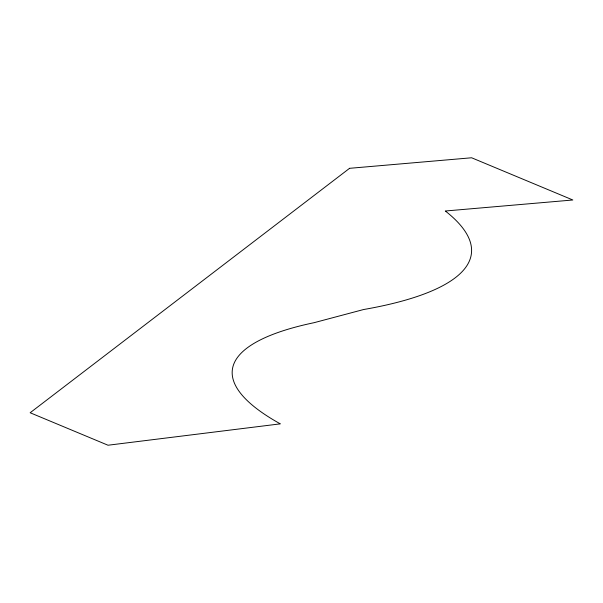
<?xml version="1.0" encoding="UTF-8"?>
<svg xmlns="http://www.w3.org/2000/svg" width="603" height="603" viewBox="0 0 603 603"><rect width="100%" height="100%" fill="white"/><g stroke="black" fill="none" stroke-linecap="round" stroke-linejoin="round"><path stroke-width="0.9" d="M349.582 168.312L30.15 412.754L108.012 445.225L280.305 423.856A394.219 95.372 6.5 0 1 314.08 322.688L363.609 309.527A441.991 106.927 6.5 0 0 445.323 211.005L572.85 199.992L471.621 157.775L349.582 168.312"/></g></svg>
